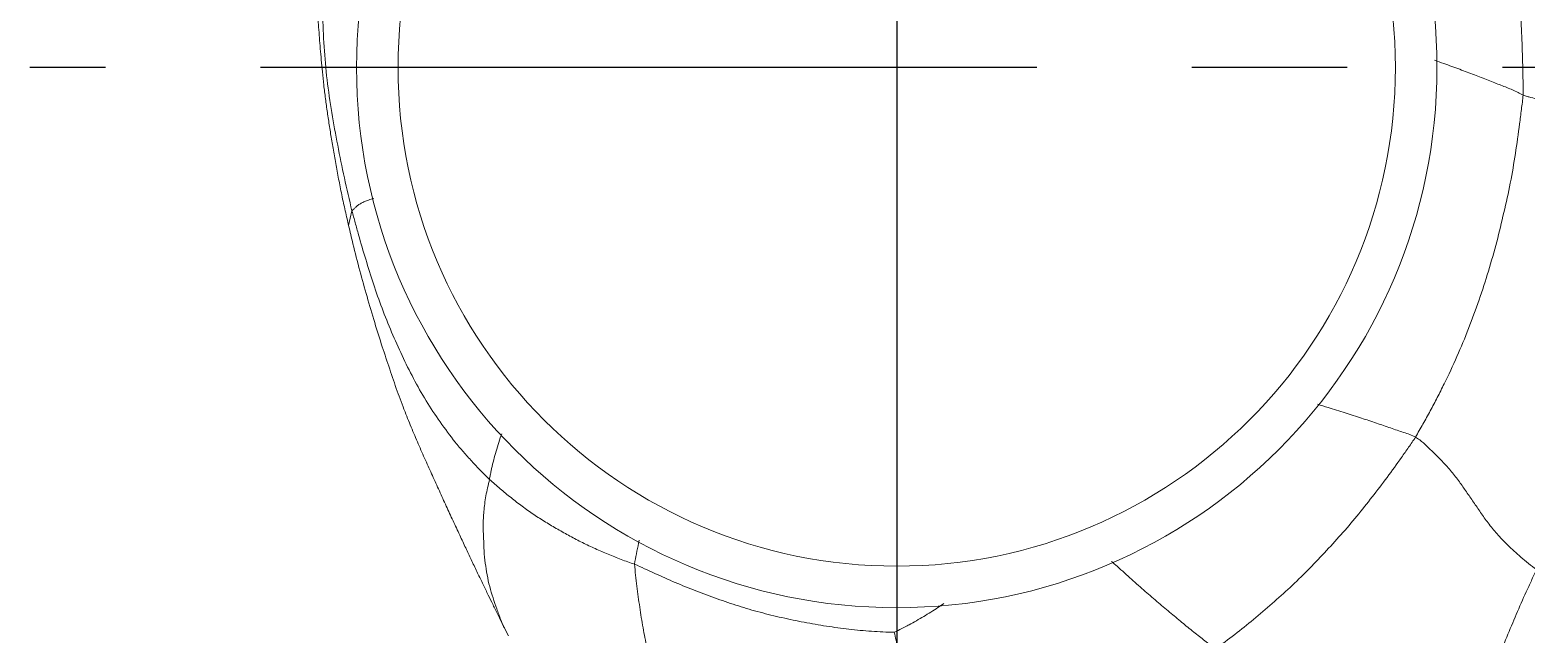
# Model space of a CAD drawing. Header units: inches. Extents: x 149964 to 151052, y -48230 to -47460.
# Drawn here: x 150236.15 to 150254.52, y -47636.68 to -47629.26 of the extents above; entities that cross this region are included whole.
import ezdxf

# ---------------------------------------------------------------- set-up
doc = ezdxf.new("R2010")
doc.units = ezdxf.units.IN
doc.header["$LTSCALE"] = 2
doc.header["$MEASUREMENT"] = 0
doc.linetypes.add('CENTER', pattern=[50.800000000000004, 31.75, -6.35, 6.35, -6.35])
doc.layers.add('CAV-COR', color=1, linetype='CONTINUOUS')
doc.layers.add('DEFAULT_1', color=7, linetype='CENTER')
doc.layers.add('PRODUCT', color=1, linetype='CONTINUOUS', lineweight=15)

# ---------------------------------------------------------------- blocks, each defined once
blk = doc.blocks.new('20160720.142039')
at = {"layer": 'DEFAULT_1', "color": 2, "linetype": 'CENTER', "ltscale": 0.15}
blk.add_line((0, 0), (0, -27.59686150378548), dxfattribs=at)
at = {"layer": 'PRODUCT', "linetype": 'ByBlock'}
for p, q in [((6.889579079957912, -21.76852342048369), (6.88918145102798, -21.7687189791759)), ((6.975863245752407, -21.72512461664883), (6.889579079957912, -21.76852342048369)), ((1.760823689488461, -23.64420208940282), (1.938304257113487, -23.68602356911288)), ((1.938304257113487, -23.68602356911288), (1.940307952143485, -23.6855427109258))]:
    blk.add_line(p, q, dxfattribs=at)
for radius in [6.63, 6.119999463174]:
    blk.add_circle((0, -16.95844403879892), radius, dxfattribs=at)
for points, start_tangent, end_tangent in [([(0.76266601352836, -7.977904796040093), (0.7443080441735219, -8.032803057838464), (0.7245687048998661, -8.087908651170437), (0.7059306384180672, -8.141397791339841), (0.688686207315186, -8.192527788509324), (0.6568709530984052, -8.286247840784199), (0.6264236614806578, -8.366342300992983), (0.5992882755817845, -8.431489995469747), (0.5722813041356858, -8.495971439304412), (0.5583582837425638, -8.529299108413397), (0.5440299283654895, -8.56614771552995), (0.5290991870569997, -8.60934489810461), (0.5130762914486695, -8.659649345616344), (0.4955645055742934, -8.71723024466337), (0.4768319407012314, -8.781967721035471), (0.4571730149327777, -8.853215731964156), (0.4363225298002362, -8.92851262268232), (0.4141483923885971, -9.005912970562349), (0.3916105495009106, -9.087351893693267), (0.3684445571852848, -9.175158789126726), (0.3547652026172727, -9.221494333920418), (0.3383963679953013, -9.26935962952848)], (-0.295340700169006, -0.9553919985135323), (-0.3483780957986136, -0.9373540965759588)), ([(6.162640738300979, -9.105199243123934), (6.00849137629848, -9.299337324060616), (5.860385460109683, -9.460533797529934), (5.72212815209059, -9.590893586013408), (5.589656648022356, -9.699164983489027), (5.460571070900187, -9.792900479900709), (5.334432230185485, -9.878803560422966), (5.207478945318144, -9.966756150308356), (5.084814448986435, -10.05294977855374), (4.961550527543295, -10.14776112404797), (4.897130211116746, -10.20337747503072), (4.830386712652398, -10.26552770315175), (4.760929786105407, -10.33431011377252), (4.686643727327464, -10.4098689177481), (4.607872010354185, -10.49348893197021), (4.570343885803595, -10.54006423979445), (4.536520281952107, -10.5909714923182)], (-0.5939782121130718, -0.8044811268979271), (-0.506336726497932, -0.8623358506981827)), ([(9.357943828246789, -10.80429541279591), (9.238468789524632, -10.70438920646848), (9.122231289278716, -10.60764641845162), (9.00356364552863, -10.51299383933656), (8.881678636709694, -10.42107798528014), (8.630027705716202, -10.24787379652116), (8.36990035919007, -10.08916106762626), (8.10089615668403, -9.948735726262385), (7.826206953672227, -9.820034405143815), (7.549443733500084, -9.698530756359105), (7.269723907520529, -9.585269076815166), (6.990686387318419, -9.47094426228432), (6.712361732934369, -9.354368527674524), (6.436436743126251, -9.232813958951738), (6.29930603216053, -9.169545707096404), (6.162640738300979, -9.105199243123934)], (-0.771135999753062, 0.6366704562682689), (-0.9037629637047911, 0.428033299447055)), ([(0.3383963679953013, -9.26935962952848), (0.1568960798031185, -9.271732124238042), (-0.02414101117756218, -9.275707347995194), (-0.3827502303756773, -9.287114975057193), (-0.7371396792004816, -9.305478017413407), (-1.087204596376978, -9.335942810699635), (-1.434393534233095, -9.377837155036104), (-1.77791591786081, -9.433943416508555), (-2.118417521793162, -9.499849052575883), (-2.455208297586069, -9.576464284014946), (-2.788411533663748, -9.663228721605265), (-3.115268884925172, -9.764837392278423), (-3.276545997156063, -9.820171314546315), (-3.437424046423985, -9.878459034618572), (-3.597693330579204, -9.93990798806044), (-3.752044137625489, -10.00396061236825)], (-0.9999716537500644, -0.007529388843824071), (-0.9169825380695286, -0.3989273428527625)), ([(0.3383963679953013, -9.26935962952848), (0.3079703796829563, -9.332876311971631), (0.2755053508735728, -9.400089107417443), (0.2459075978840701, -9.469972856517415), (0.2177202102029696, -9.542818192327104), (0.1883946446469054, -9.619117930633365), (0.1573790537077002, -9.698857824965671), (0.09113522194093093, -9.867808505921857), (0.02264192083384842, -10.04819877746922), (-0.04796692781383172, -10.24230089187768), (-0.0879684227402322, -10.35664653552521)], (-0.410713991486117, -0.911764233339706), (-0.3270857595009063, -0.9449946592080378)), ([(4.536520281952107, -10.5909714923182), (4.375675058749039, -10.49957904475013), (4.213503729377408, -10.41010293216823), (4.049434703745646, -10.32354681142897), (3.883512259199051, -10.24001243538805), (3.546556043962482, -10.08243438498903), (3.202884925180115, -9.939674913672206), (2.853615170024568, -9.810867878433783), (2.499410049698781, -9.696558122974238), (2.141769909620052, -9.5942586283345), (1.780675880232593, -9.506966776294576), (1.417986279033357, -9.427593396001612), (1.05424217498512, -9.365197443046782), (0.6929895535577089, -9.31412756100326), (0.5149384731194004, -9.29108117447322), (0.3383963679953013, -9.26935962952848)], (-0.8676056486843924, 0.4972528917672926), (-0.9928936460059321, 0.1190050743499906)), ([(4.536520281952107, -10.5909714923182), (4.504079832724528, -10.66146042761102), (4.478572299820371, -10.73773713778064), (4.452248952467926, -10.81700678048946), (4.424245441390667, -10.898661305102), (4.395261601312086, -10.98277160833823), (4.365369622275466, -11.06993758319732), (4.302957899519242, -11.25520644253265), (4.238583619939163, -11.45416517424019), (4.173395539080957, -11.66471941271448), (4.133786378137302, -11.79379770043306)], (-0.5022244916769768, -0.8647372779982381), (-0.2923164828908419, -0.9563216372279402)), ([(7.136062240722822, -13.04674456481007), (6.959029520425247, -12.81066732869658), (6.774193318764446, -12.5777209515727), (6.580379407270811, -12.35172605968546), (6.380826509383041, -12.13011350578745), (6.172150541009614, -11.91585737866262), (5.955653610551963, -11.70849562063086), (5.733955415955279, -11.50602149830229), (5.505276250216411, -11.31071687427175), (5.27001936614397, -11.12254912434582), (5.030276656325441, -10.93957375306491), (4.78558683762094, -10.76245591232873), (4.661635751370341, -10.6758516225018), (4.536520281952107, -10.5909714923182)], (-0.5942408837371521, 0.804287120433548), (-0.8321408144910782, 0.5545643919853896)), ([(7.136062240722822, -13.04674456481007), (7.087772325146943, -13.10984039127652), (7.03637538314797, -13.17551179873408), (6.983469751634402, -13.24308116711472), (6.928592493961332, -13.31277214405418), (6.810690623300616, -13.45853291702952), (6.683908143808367, -13.60923602267576), (6.551878733647754, -13.76619942066463), (6.411591149924789, -13.9297413048771), (6.261543223197805, -14.09731045600347), (6.105194242612924, -14.27242305416439), (6.06163050813484, -14.32035749924398)], (-0.5999801457258709, -0.8000148903206507), (-0.6749722396996488, -0.7378431240005153)), ([(6.851300022535725, -16.82962474253873), (6.838695883459877, -16.80594090333761), (6.737913381948601, -16.62699715753843), (6.628673784143757, -16.45215722047578), (6.580355142097687, -16.37874756517704)], (-0.4675307404845606, 0.8839768134413699), (-0.5549106427899038, 0.8319099581796673)), ([(8.734044932178222, -16.37922606104257), (8.673713007156039, -16.40558075076842), (8.613980743888533, -16.43239802201424), (8.495630672347033, -16.48698744302237), (8.37431415298488, -16.54119309391535), (8.24933051809785, -16.59505734102277), (8.116969562630402, -16.64818774791638), (7.97601174301235, -16.70016728644987), (7.824068073794479, -16.75103129270428), (7.659527726878878, -16.8008015017549), (7.488405711425003, -16.84943714246765), (7.310426437237766, -16.89684357322403), (7.123969870328438, -16.94357356569526), (6.931553892907687, -16.98861173076875)], (-0.9181276913657473, -0.3962846733692875), (-0.9755768315057666, -0.219658475432133)), ([(6.931553892907687, -16.98861173076875), (6.886219109379454, -16.89689149976766), (6.851300022535725, -16.82962474253873)], (-0.4319977821388085, 0.9018746676934386), (-0.4675307406994642, 0.8839768133277085)), ([(6.095861353998771, -20.17660005342623), (6.152088816073956, -20.05261351176159), (6.208548209891887, -19.92819145305111), (6.264964020258049, -19.80318217085005), (6.32016159381601, -19.67724062487105), (6.423828206199687, -19.42192488540604), (6.520197035191813, -19.16339249679004), (6.608645935542881, -18.90183551695372), (6.685890807391843, -18.6362019836015), (6.751943166163983, -18.36694464147149), (6.808704720926471, -18.09505589201581), (6.856119149189908, -17.82087873810087), (6.893945370218717, -17.5448971846854), (6.919001338072121, -17.26736540529237), (6.926899724203395, -17.12806175200967), (6.931553892907687, -16.98861173076875)], (0.4127076449431158, 0.910863546205197), (0.02097605777233279, 0.9997799782953906)), ([(8.860502447001636, -19.53552905963443), (8.751529221975943, -19.56981475670182), (8.647201935295016, -19.60142938752688), (8.543650119041558, -19.63459852232336), (8.4397769618663, -19.66854205906566), (8.335264906694647, -19.70177425423753), (8.23013975386857, -19.73499246979191), (8.018296061170986, -19.8019991203837), (7.803184680378763, -19.86287812016235), (7.580853265244514, -19.92300340400107), (7.351759776152903, -19.97735030572221), (7.118420615122886, -20.02493426951696), (6.875823533569928, -20.07147604821512), (6.62474459563964, -20.11249831804889), (6.365276371507207, -20.14806079399568), (6.231935155054089, -20.16315347103955), (6.095861353998771, -20.17660005342623)], (-0.9484322394189489, -0.3169799476792774), (-0.9957110745089534, -0.09251732864834193)), ([(5.055332100950181, -21.9568201059592), (5.169845862285001, -21.82638733096974), (5.279539174051024, -21.69208307273948), (5.385189907159656, -21.55473458820052), (5.485292762226891, -21.41353214280389), (5.579140042478684, -21.26818910388829), (5.667116125725443, -21.11940834582492), (5.75134677204187, -20.96835565383662), (5.831537654768908, -20.81526824483444), (5.905117013404379, -20.65885734566109), (5.973176786967088, -20.49998231100471), (6.03762953178375, -20.33955444649473), (6.067566360725323, -20.25840269896435), (6.095861353998771, -20.17660005342623)], (0.6757703478909947, 0.7371122281656194), (0.3180459108638951, 0.9480753127166404)), ([(6.095861353998771, -20.17660005342623), (5.967733064724598, -20.15299654197588), (5.838033933687257, -20.12595826650795), (5.803203552117338, -20.11807541743474)], (-0.9852155911780989, 0.1713191142271911), (-0.9745501366260518, 0.2241696482625236)), ([(6.88917988105095, -21.76871578718419), (6.860622462147148, -21.78274010837777), (6.72054255133844, -21.85116189492692), (6.593362586310832, -21.91322062253312), (6.474147308152169, -21.97153035501833), (6.345157515228493, -22.03453419584548), (6.205286384734791, -22.10215705954761), (6.057544660288841, -22.17221023033198), (5.915650726092281, -22.23884027478925), (5.760710275208112, -22.31197750625142), (5.585087310988456, -22.39382949674473), (5.40537450517877, -22.4763993372253), (5.219969370693434, -22.56125039628387), (5.032230442448054, -22.64646960832033), (4.844649491278687, -22.73126636574307), (4.644542183494195, -22.81993244266778), (4.440646181756165, -22.90641687750031), (4.226125439687166, -22.99341021980945), (3.971836680080742, -23.08867648642627), (3.701307718933094, -23.18145408655255), (3.426935780007625, -23.27228872183332), (3.131752070825314, -23.36553635958262), (2.812121417315211, -23.45955221360055), (2.495145025459351, -23.54769962572755), (2.163273422222119, -23.63234621885204), (1.940314696897985, -23.68557113139104)], (-0.8973267185118878, -0.4413669224632575), (-0.9729756699578184, -0.2309076561531352)), ([(5.055332100950181, -21.9568201059592), (5.002868779061828, -21.94709605968819), (4.94974311903934, -21.93598316152929), (4.843381206534104, -21.91149408515048), (4.736475830082782, -21.88286847742711), (4.628542885358911, -21.85030719684437), (4.51785912583, -21.81415877414111), (4.496161554765422, -21.80681738013664)], (-0.9860135197538858, 0.1666653499157913), (-0.946741052167868, 0.3219959318688332)), ([(6.889196499891113, -21.76874959069391), (6.844347512989771, -21.78940826351027), (6.777528457954759, -21.81686552295287), (6.710155626438791, -21.84308017483272), (6.642879258695757, -21.86806149881158), (6.509540478902636, -21.91308630056301), (6.371057860844303, -21.95367439516122), (6.226746237371117, -21.98575432906364), (6.083013406256214, -22.00756953796372), (5.932391607784666, -22.02305095648626), (5.779365182301262, -22.02921269336366), (5.699447421182413, -22.03274374343164), (5.617636325681815, -22.03442794631701), (5.53459969983669, -22.03136949590407), (5.447937472781632, -22.02463793440256), (5.355456303834217, -22.01538094031275), (5.258857646287652, -22.00109339068149), (5.159732105850708, -21.97999030876235), (5.055332100950181, -21.9568201059592)], (-0.8974194994003212, -0.4411782429994445), (-0.980652570936316, 0.1957563156477813)), ([(5.055332100950181, -21.9568201059592), (4.945877771300729, -22.06648374356155), (4.833383114717435, -22.17308052636508), (4.717758039478213, -22.27665363696724), (4.598531084338902, -22.37625925846805), (4.349189388594823, -22.56235618807113), (4.089170246850699, -22.73519470439351), (3.816632478352403, -22.88911710038519), (3.535680819069967, -23.02973435719468), (3.247868996288162, -23.1579460193534), (2.954691408143844, -23.27554392484308), (2.656177277793176, -23.38015151506261), (2.354491196048912, -23.47540176879556), (2.053893494652584, -23.56304132506921), (1.906350259232568, -23.60402280030394), (1.760823689488461, -23.64420208940282)], (-0.6961512863195073, -0.7178951083241167), (-0.963505918268664, -0.2676870289372614)), ([(1.60608725718339, -23.37501494469325), (1.626823079044698, -23.44238849703834), (1.645697482890682, -23.48997721934575), (1.666547148051905, -23.53181044619123), (1.689276536635589, -23.56767993724498), (1.713167019799585, -23.5978525077735), (1.737330449017463, -23.62290784744255), (1.760823689488461, -23.64420208940282)], (0.254975094820649, -0.9669476206192354), (0.7565780767173111, -0.6539033673492852)), ([(1.760823689488461, -23.64420208940282), (1.353958345425781, -23.73722259161877), (0.9540584128990304, -23.81967206251284), (0.5545993518899195, -23.89141943095456), (0.1519980046141427, -23.94905654597096), (-0.2544484505197033, -23.98616983012471), (-0.6639573114225641, -24.00296993412485), (-1.075838952325284, -24.0030272388467), (-1.489380859362427, -23.98251391144004), (-1.901930796506349, -23.92885244053468), (-2.313796663132962, -23.85377567774412), (-2.519002836081199, -23.80751401583984), (-2.723496180085931, -23.75310258952231), (-2.892396268842276, -23.70007652558706)], (-0.9726661821423735, -0.2322078769477447), (-0.9464463328333708, 0.3228611761520181)), ([(1.938303653587354, -23.6860210298255), (1.857352685095975, -23.70496339607053), (1.663485945173306, -23.74815143170417)], (-0.9728940612994355, -0.2312512605117873), (-0.9775889320304241, -0.2105228727991681)), ([(1.663485945173306, -23.74815143170417), (1.466024725348689, -23.78915908045019), (1.272211517178221, -23.8263924986677), (1.08346742062713, -23.86041765285336), (0.9010926719347481, -23.89166003488208), (0.7249903614574578, -23.92014891486906), (0.5522936921624932, -23.9462978636584), (0.3830287223972846, -23.96970086106012), (0.2158928395365365, -23.9899470520977), (0.0554065186297521, -24.00664011495246), (-0.09249216775060631, -24.02044021189067), (-0.2307447063212749, -24.03260121636413), (-0.3652352330682334, -24.04370877105248), (-0.4938675432349555, -24.05343314861966), (-0.6170640033087693, -24.06181989084143), (-0.7426864316512365, -24.06922256073449), (-0.8739207914914005, -24.07525087038812), (-1.007509571441915, -24.07909853274759), (-1.140021964354673, -24.08054398280365), (-1.268555654911324, -24.07992261512845), (-1.393978646548931, -24.07760422938009), (-1.521671996539226, -24.07341343718144), (-1.649408202298218, -24.06701944570523), (-1.774717671942199, -24.05832734852447), (-1.89635178289609, -24.04745485038438), (-2.015748889534734, -24.03444741176645), (-2.133773095963988, -24.01927729704039), (-2.250070259702625, -24.00200828546804), (-2.363384334224975, -23.98299827537994), (-2.4727314185875, -23.96271971637179), (-2.575088971003424, -23.94212771075399), (-2.661654927505879, -23.92363244416629), (-2.730660487897694, -23.90836423358996), (-2.798631017183652, -23.89296444392676), (-2.876383199589327, -23.87473391008098), (-2.961829898151336, -23.8536248618766), (-2.996161636896431, -23.84477115671325)], (-0.9775889320399345, -0.2105228727550056), (-0.967577863259203, 0.252572917255107))]:
    blk.add_spline(points, degree=3, dxfattribs=dict(at, start_tangent=start_tangent, end_tangent=end_tangent))

msp = doc.modelspace()

# ---------------------------------------------------------------- linework, layer by layer
at = {"layer": 'CAV-COR'}
msp.add_line((150246.793098607, -47578.7232496791), (150246.793098607, -47758.72324967911), dxfattribs=at)

# ---------------------------------------------------------------- block references
at = {"layer": 'PRODUCT', "linetype": 'ByBlock', "rotation": -90.00000000000001}
msp.add_blockref('20160720.142039', (150263.7515426459, -47629.7232496791), dxfattribs=at)

doc.saveas('drawing.dxf')
